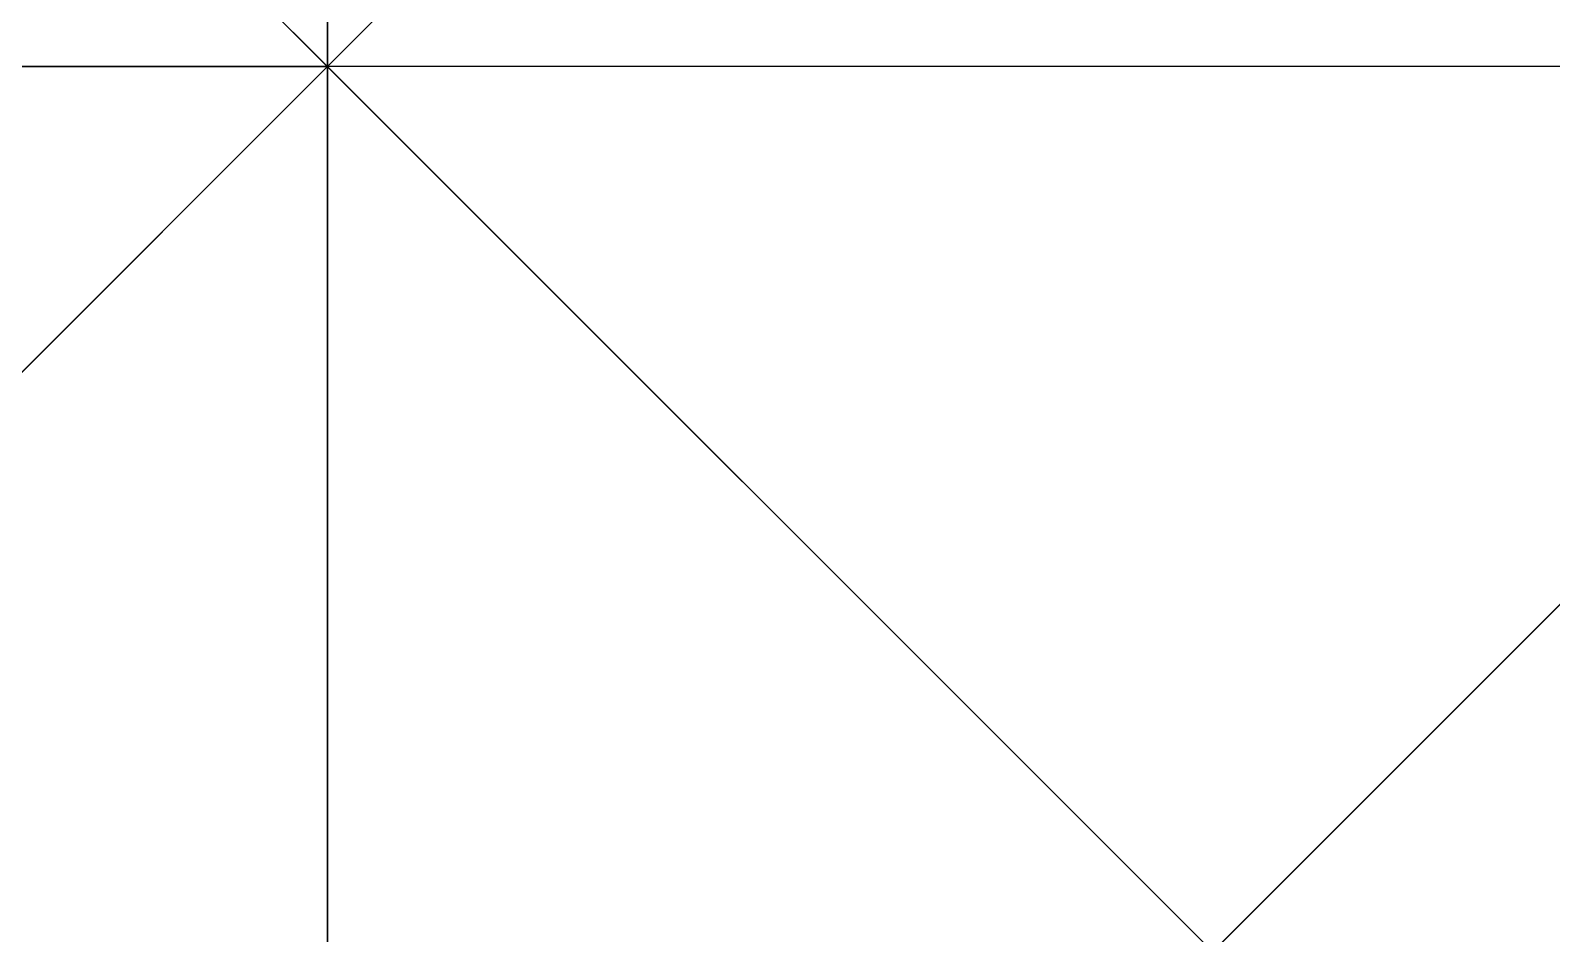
# Model space of a CAD drawing. Header units: metres. Extents: x 0 to 810, y 0 to 745.
# Drawn here: x 1.832 to 2.691, y 0.51 to 1.02 of the extents above; entities that cross this region are included whole.
import ezdxf

# ---------------------------------------------------------------- set-up
doc = ezdxf.new("R2010")
doc.units = ezdxf.units.M
doc.layers.add('forest', color=7, linetype='Continuous')
doc.layers.add('forestfragmentation', color=7, linetype='Continuous')

msp = doc.modelspace()

# ---------------------------------------------------------------- linework, layer by layer
at = {"layer": 'forest', "color": 164}
msp.add_lwpolyline([(0, 0), (2, 0), (4, 2), (4, 3), (3, 4), (2, 4), (2, 5), (1, 6), (0, 5), (0, 13), (1, 13), (2, 14), (1, 15), (1, 17), (0, 18), (0, 24), (2, 26), (1, 27), (0, 27), (0, 63), (63, 63)], dxfattribs=at)
msp.add_lwpolyline([(0, 0), (2, 0), (4, 2), (4, 3), (3, 4), (2, 4), (2, 5), (1, 6), (0, 5), (0, 13), (1, 13), (2, 14), (1, 15), (1, 17), (0, 18), (0, 24), (2, 26), (1, 27), (0, 27), (0, 63), (63, 63)], dxfattribs=at)
msp.add_lwpolyline([(0, 0), (2, 0), (4, 2), (4, 3), (3, 4), (2, 4), (2, 5), (1, 6), (0, 5), (0, 13), (1, 13), (2, 14), (1, 15), (1, 17), (0, 18), (0, 24), (2, 26), (1, 27), (0, 27), (0, 63), (63, 63)], dxfattribs=at)
msp.add_lwpolyline([(0, 0), (2, 0), (4, 2), (4, 3), (3, 4), (2, 4), (2, 5), (1, 6), (0, 5), (0, 13), (1, 13), (2, 14), (1, 15), (1, 17), (0, 18), (0, 24), (2, 26), (1, 27), (0, 27), (0, 63), (63, 63)], dxfattribs=at)
at = {"layer": 'forest', "color": 49}
msp.add_lwpolyline([(3, 0), (2, 1), (0, 1), (0, 63), (16, 63), (16, 61), (15, 61), (14, 60), (14, 58), (15, 57), (16, 57), (18, 59), (18, 60), (19, 61), (19, 63), (63, 63)], dxfattribs=at)
msp.add_lwpolyline([(3, 0), (2, 1), (0, 1), (0, 63), (16, 63), (16, 61), (15, 61), (14, 60), (14, 58), (15, 57), (16, 57), (18, 59), (18, 60), (19, 61), (19, 63), (63, 63)], dxfattribs=at)
msp.add_lwpolyline([(3, 0), (2, 1), (0, 1), (0, 63), (16, 63), (16, 61), (15, 61), (14, 60), (14, 58), (15, 57), (16, 57), (18, 59), (18, 60), (19, 61), (19, 63), (63, 63)], dxfattribs=at)
msp.add_lwpolyline([(3, 0), (2, 1), (0, 1), (0, 63), (16, 63), (16, 61), (15, 61), (14, 60), (14, 58), (15, 57), (16, 57), (18, 59), (18, 60), (19, 61), (19, 63), (63, 63)], dxfattribs=at)
at = {"layer": 'forest', "color": 178}
for points in [[(2, 0), (2, 4), (1, 5), (0, 5), (0, 63), (63, 63), (63, 0), (2, 0)], [(2, 0), (2, 4), (1, 5), (0, 5), (0, 63), (63, 63), (63, 0), (2, 0)], [(2, 0), (2, 4), (1, 5), (0, 5), (0, 63), (63, 63), (63, 0), (2, 0)], [(2, 0), (2, 4), (1, 5), (0, 5), (0, 63), (63, 63), (63, 0), (2, 0)], [(63, 0), (23, 0), (23, 1), (22, 2), (20, 2), (19, 1), (18, 1), (17, 0), (16, 0), (15, 1), (15, 3), (14, 4), (13, 4), (12, 5), (11, 5), (8, 2), (6, 2), (5, 3), (4, 2), (3, 2), (2, 1), (2, 0), (0, 0)], [(63, 0), (23, 0), (23, 1), (22, 2), (20, 2), (19, 1), (18, 1), (17, 0), (16, 0), (15, 1), (15, 3), (14, 4), (13, 4), (12, 5), (11, 5), (8, 2), (6, 2), (5, 3), (4, 2), (3, 2), (2, 1), (2, 0), (0, 0)], [(63, 0), (23, 0), (23, 1), (22, 2), (20, 2), (19, 1), (18, 1), (17, 0), (16, 0), (15, 1), (15, 3), (14, 4), (13, 4), (12, 5), (11, 5), (8, 2), (6, 2), (5, 3), (4, 2), (3, 2), (2, 1), (2, 0), (0, 0)], [(63, 0), (23, 0), (23, 1), (22, 2), (20, 2), (19, 1), (18, 1), (17, 0), (16, 0), (15, 1), (15, 3), (14, 4), (13, 4), (12, 5), (11, 5), (8, 2), (6, 2), (5, 3), (4, 2), (3, 2), (2, 1), (2, 0), (0, 0)]]:
    msp.add_lwpolyline(points, dxfattribs=at)
at = {"layer": 'forest', "color": 176}
msp.add_lwpolyline([(0, 0), (0, 1), (1, 0), (2, 0), (5, 3), (4, 4), (2, 4), (2, 5), (3, 6), (3, 9), (2, 10), (1, 9), (0, 9), (0, 55), (4, 59), (4, 62), (3, 63), (62, 63)], dxfattribs=at)
msp.add_lwpolyline([(0, 0), (0, 1), (1, 0), (2, 0), (5, 3), (4, 4), (2, 4), (2, 5), (3, 6), (3, 9), (2, 10), (1, 9), (0, 9), (0, 55), (4, 59), (4, 62), (3, 63), (62, 63)], dxfattribs=at)
msp.add_lwpolyline([(0, 0), (0, 1), (1, 0), (2, 0), (5, 3), (4, 4), (2, 4), (2, 5), (3, 6), (3, 9), (2, 10), (1, 9), (0, 9), (0, 55), (4, 59), (4, 62), (3, 63), (62, 63)], dxfattribs=at)
msp.add_lwpolyline([(0, 0), (0, 1), (1, 0), (2, 0), (5, 3), (4, 4), (2, 4), (2, 5), (3, 6), (3, 9), (2, 10), (1, 9), (0, 9), (0, 55), (4, 59), (4, 62), (3, 63), (62, 63)], dxfattribs=at)
at = {"layer": 'forest', "color": 149}
for points in [[(0, 1), (0, 29), (1, 30), (0, 31), (0, 63), (63, 63), (63, 13), (62, 14), (61, 14), (60, 13), (60, 12), (63, 9), (63, 1), (0, 1)], [(0, 1), (0, 29), (1, 30), (0, 31), (0, 63), (63, 63), (63, 13), (62, 14), (61, 14), (60, 13), (60, 12), (63, 9), (63, 1), (0, 1)], [(0, 1), (0, 29), (1, 30), (0, 31), (0, 63), (63, 63), (63, 13), (62, 14), (61, 14), (60, 13), (60, 12), (63, 9), (63, 1), (0, 1)], [(0, 1), (0, 29), (1, 30), (0, 31), (0, 63), (63, 63), (63, 13), (62, 14), (61, 14), (60, 13), (60, 12), (63, 9), (63, 1), (0, 1)], [(2, 0), (5, 3), (5, 5), (6, 6), (6, 7), (7, 8), (7, 9), (8, 10), (8, 11), (10, 13), (10, 14), (13, 17), (13, 18)], [(2, 0), (5, 3), (5, 5), (6, 6), (6, 7), (7, 8), (7, 9), (8, 10), (8, 11), (10, 13), (10, 14), (13, 17), (13, 18)], [(2, 0), (5, 3), (5, 5), (6, 6), (6, 7), (7, 8), (7, 9), (8, 10), (8, 11), (10, 13), (10, 14), (13, 17), (13, 18)], [(2, 0), (5, 3), (5, 5), (6, 6), (6, 7), (7, 8), (7, 9), (8, 10), (8, 11), (10, 13), (10, 14), (13, 17), (13, 18)], [(34, 0), (8, 0), (8, 1), (7, 2), (6, 1), (6, 0), (3, 0), (2, 1), (1, 0)], [(34, 0), (8, 0), (8, 1), (7, 2), (6, 1), (6, 0), (3, 0), (2, 1), (1, 0)], [(34, 0), (8, 0), (8, 1), (7, 2), (6, 1), (6, 0), (3, 0), (2, 1), (1, 0)], [(34, 0), (8, 0), (8, 1), (7, 2), (6, 1), (6, 0), (3, 0), (2, 1), (1, 0)]]:
    msp.add_lwpolyline(points, dxfattribs=at)
at = {"layer": 'forest', "color": 155}
msp.add_lwpolyline([(0, 0), (1, 0), (2, 1), (1, 2), (0, 2), (0, 34), (2, 34), (4, 36), (4, 40)], dxfattribs=at)
msp.add_lwpolyline([(0, 0), (1, 0), (2, 1), (1, 2), (0, 2), (0, 34), (2, 34), (4, 36), (4, 40)], dxfattribs=at)
msp.add_lwpolyline([(0, 0), (1, 0), (2, 1), (1, 2), (0, 2), (0, 34), (2, 34), (4, 36), (4, 40)], dxfattribs=at)
msp.add_lwpolyline([(0, 0), (1, 0), (2, 1), (1, 2), (0, 2), (0, 34), (2, 34), (4, 36), (4, 40)], dxfattribs=at)
at = {"layer": 'forest', "color": 68}
msp.add_lwpolyline([(11, 37), (12, 36), (12, 35), (13, 34), (13, 33), (14, 32), (14, 27), (13, 26), (13, 19), (14, 18), (14, 1), (11, 1), (11, 3), (10, 4), (9, 4), (8, 3), (8, 2), (7, 1), (0, 1)], dxfattribs=at)
msp.add_lwpolyline([(11, 37), (12, 36), (12, 35), (13, 34), (13, 33), (14, 32), (14, 27), (13, 26), (13, 19), (14, 18), (14, 1), (11, 1), (11, 3), (10, 4), (9, 4), (8, 3), (8, 2), (7, 1), (0, 1)], dxfattribs=at)
msp.add_lwpolyline([(11, 37), (12, 36), (12, 35), (13, 34), (13, 33), (14, 32), (14, 27), (13, 26), (13, 19), (14, 18), (14, 1), (11, 1), (11, 3), (10, 4), (9, 4), (8, 3), (8, 2), (7, 1), (0, 1)], dxfattribs=at)
msp.add_lwpolyline([(11, 37), (12, 36), (12, 35), (13, 34), (13, 33), (14, 32), (14, 27), (13, 26), (13, 19), (14, 18), (14, 1), (11, 1), (11, 3), (10, 4), (9, 4), (8, 3), (8, 2), (7, 1), (0, 1)], dxfattribs=at)
at = {"layer": 'forest', "color": 113}
msp.add_lwpolyline([(2, 0), (2, 4), (4, 6), (4, 7), (5, 8), (5, 9), (9, 9), (10, 8), (11, 9), (12, 9), (15, 12), (15, 13), (16, 14), (18, 14), (19, 15), (19, 17), (20, 17), (21, 18), (21, 19), (22, 20), (22, 21), (23, 22), (23, 23), (26, 26)], dxfattribs=at)
msp.add_lwpolyline([(2, 0), (2, 4), (4, 6), (4, 7), (5, 8), (5, 9), (9, 9), (10, 8), (11, 9), (12, 9), (15, 12), (15, 13), (16, 14), (18, 14), (19, 15), (19, 17), (20, 17), (21, 18), (21, 19), (22, 20), (22, 21), (23, 22), (23, 23), (26, 26)], dxfattribs=at)
msp.add_lwpolyline([(2, 0), (2, 4), (4, 6), (4, 7), (5, 8), (5, 9), (9, 9), (10, 8), (11, 9), (12, 9), (15, 12), (15, 13), (16, 14), (18, 14), (19, 15), (19, 17), (20, 17), (21, 18), (21, 19), (22, 20), (22, 21), (23, 22), (23, 23), (26, 26)], dxfattribs=at)
msp.add_lwpolyline([(2, 0), (2, 4), (4, 6), (4, 7), (5, 8), (5, 9), (9, 9), (10, 8), (11, 9), (12, 9), (15, 12), (15, 13), (16, 14), (18, 14), (19, 15), (19, 17), (20, 17), (21, 18), (21, 19), (22, 20), (22, 21), (23, 22), (23, 23), (26, 26)], dxfattribs=at)
at = {"layer": 'forest', "color": 130}
msp.add_lwpolyline([(2, 0), (2, 2), (3, 3), (3, 5), (4, 6), (4, 9), (5, 10), (6, 10), (10, 14), (10, 16), (16, 22)], dxfattribs=at)
msp.add_lwpolyline([(2, 0), (2, 2), (3, 3), (3, 5), (4, 6), (4, 9), (5, 10), (6, 10), (10, 14), (10, 16), (16, 22)], dxfattribs=at)
msp.add_lwpolyline([(2, 0), (2, 2), (3, 3), (3, 5), (4, 6), (4, 9), (5, 10), (6, 10), (10, 14), (10, 16), (16, 22)], dxfattribs=at)
msp.add_lwpolyline([(2, 0), (2, 2), (3, 3), (3, 5), (4, 6), (4, 9), (5, 10), (6, 10), (10, 14), (10, 16), (16, 22)], dxfattribs=at)
at = {"layer": 'forest', "color": 97}
msp.add_lwpolyline([(3, 0), (0, 3), (0, 6), (1, 6), (2, 7), (4, 7), (5, 8), (8, 8), (9, 9), (9, 10), (10, 11), (10, 12), (13, 15), (14, 15), (16, 17), (17, 17), (18, 18), (19, 18), (21, 20), (23, 20), (24, 21)], dxfattribs=at)
msp.add_lwpolyline([(3, 0), (0, 3), (0, 6), (1, 6), (2, 7), (4, 7), (5, 8), (8, 8), (9, 9), (9, 10), (10, 11), (10, 12), (13, 15), (14, 15), (16, 17), (17, 17), (18, 18), (19, 18), (21, 20), (23, 20), (24, 21)], dxfattribs=at)
msp.add_lwpolyline([(3, 0), (0, 3), (0, 6), (1, 6), (2, 7), (4, 7), (5, 8), (8, 8), (9, 9), (9, 10), (10, 11), (10, 12), (13, 15), (14, 15), (16, 17), (17, 17), (18, 18), (19, 18), (21, 20), (23, 20), (24, 21)], dxfattribs=at)
msp.add_lwpolyline([(3, 0), (0, 3), (0, 6), (1, 6), (2, 7), (4, 7), (5, 8), (8, 8), (9, 9), (9, 10), (10, 11), (10, 12), (13, 15), (14, 15), (16, 17), (17, 17), (18, 18), (19, 18), (21, 20), (23, 20), (24, 21)], dxfattribs=at)
at = {"layer": 'forest', "color": 55}
msp.add_lwpolyline([(8, 19), (8, 15), (9, 14), (9, 10), (10, 9), (12, 9), (12, 5), (11, 4), (11, 1), (10, 0), (5, 0), (3, 2), (2, 1), (2, 0), (0, 0)], dxfattribs=at)
msp.add_lwpolyline([(8, 19), (8, 15), (9, 14), (9, 10), (10, 9), (12, 9), (12, 5), (11, 4), (11, 1), (10, 0), (5, 0), (3, 2), (2, 1), (2, 0), (0, 0)], dxfattribs=at)
msp.add_lwpolyline([(8, 19), (8, 15), (9, 14), (9, 10), (10, 9), (12, 9), (12, 5), (11, 4), (11, 1), (10, 0), (5, 0), (3, 2), (2, 1), (2, 0), (0, 0)], dxfattribs=at)
msp.add_lwpolyline([(8, 19), (8, 15), (9, 14), (9, 10), (10, 9), (12, 9), (12, 5), (11, 4), (11, 1), (10, 0), (5, 0), (3, 2), (2, 1), (2, 0), (0, 0)], dxfattribs=at)
at = {"layer": 'forest', "color": 162}
msp.add_lwpolyline([(11, 18), (11, 12), (10, 11), (10, 8), (9, 7), (7, 7), (6, 8), (5, 8), (3, 6), (2, 6), (0, 4), (1, 3), (1, 2), (2, 1), (2, 0), (0, 0)], dxfattribs=at)
msp.add_lwpolyline([(11, 18), (11, 12), (10, 11), (10, 8), (9, 7), (7, 7), (6, 8), (5, 8), (3, 6), (2, 6), (0, 4), (1, 3), (1, 2), (2, 1), (2, 0), (0, 0)], dxfattribs=at)
msp.add_lwpolyline([(11, 18), (11, 12), (10, 11), (10, 8), (9, 7), (7, 7), (6, 8), (5, 8), (3, 6), (2, 6), (0, 4), (1, 3), (1, 2), (2, 1), (2, 0), (0, 0)], dxfattribs=at)
msp.add_lwpolyline([(11, 18), (11, 12), (10, 11), (10, 8), (9, 7), (7, 7), (6, 8), (5, 8), (3, 6), (2, 6), (0, 4), (1, 3), (1, 2), (2, 1), (2, 0), (0, 0)], dxfattribs=at)
at = {"layer": 'forest', "color": 140}
msp.add_lwpolyline([(0, 1), (0, 16), (4, 12), (5, 12), (6, 11), (7, 11), (7, 7), (6, 6), (6, 4), (3, 4), (2, 3), (2, 1), (0, 1)], dxfattribs=at)
msp.add_lwpolyline([(0, 1), (0, 16), (4, 12), (5, 12), (6, 11), (7, 11), (7, 7), (6, 6), (6, 4), (3, 4), (2, 3), (2, 1), (0, 1)], dxfattribs=at)
msp.add_lwpolyline([(0, 1), (0, 16), (4, 12), (5, 12), (6, 11), (7, 11), (7, 7), (6, 6), (6, 4), (3, 4), (2, 3), (2, 1), (0, 1)], dxfattribs=at)
msp.add_lwpolyline([(0, 1), (0, 16), (4, 12), (5, 12), (6, 11), (7, 11), (7, 7), (6, 6), (6, 4), (3, 4), (2, 3), (2, 1), (0, 1)], dxfattribs=at)
at = {"layer": 'forest', "color": 111}
msp.add_lwpolyline([(24, 11), (21, 11), (19, 13), (18, 13), (17, 12), (17, 11), (16, 11), (15, 12), (14, 12), (13, 11), (12, 11), (9, 8), (8, 8), (7, 7), (4, 7), (1, 4), (3, 2), (3, 1), (2, 0), (0, 0)], dxfattribs=at)
msp.add_lwpolyline([(24, 11), (21, 11), (19, 13), (18, 13), (17, 12), (17, 11), (16, 11), (15, 12), (14, 12), (13, 11), (12, 11), (9, 8), (8, 8), (7, 7), (4, 7), (1, 4), (3, 2), (3, 1), (2, 0), (0, 0)], dxfattribs=at)
msp.add_lwpolyline([(24, 11), (21, 11), (19, 13), (18, 13), (17, 12), (17, 11), (16, 11), (15, 12), (14, 12), (13, 11), (12, 11), (9, 8), (8, 8), (7, 7), (4, 7), (1, 4), (3, 2), (3, 1), (2, 0), (0, 0)], dxfattribs=at)
msp.add_lwpolyline([(24, 11), (21, 11), (19, 13), (18, 13), (17, 12), (17, 11), (16, 11), (15, 12), (14, 12), (13, 11), (12, 11), (9, 8), (8, 8), (7, 7), (4, 7), (1, 4), (3, 2), (3, 1), (2, 0), (0, 0)], dxfattribs=at)
at = {"layer": 'forest', "color": 127}
msp.add_lwpolyline([(0, 1), (0, 5), (1, 5), (6, 10), (8, 10), (8, 8), (6, 6), (6, 5), (5, 4), (5, 3), (4, 2), (4, 1), (0, 1)], dxfattribs=at)
msp.add_lwpolyline([(0, 1), (0, 5), (1, 5), (6, 10), (8, 10), (8, 8), (6, 6), (6, 5), (5, 4), (5, 3), (4, 2), (4, 1), (0, 1)], dxfattribs=at)
msp.add_lwpolyline([(0, 1), (0, 5), (1, 5), (6, 10), (8, 10), (8, 8), (6, 6), (6, 5), (5, 4), (5, 3), (4, 2), (4, 1), (0, 1)], dxfattribs=at)
msp.add_lwpolyline([(0, 1), (0, 5), (1, 5), (6, 10), (8, 10), (8, 8), (6, 6), (6, 5), (5, 4), (5, 3), (4, 2), (4, 1), (0, 1)], dxfattribs=at)
at = {"layer": 'forest', "color": 91}
msp.add_lwpolyline([(1, 0), (1, 1), (2, 1), (4, 3), (4, 4), (5, 5), (8, 5), (8, 1), (7, 0), (1, 0)], dxfattribs=at)
msp.add_lwpolyline([(1, 0), (1, 1), (2, 1), (4, 3), (4, 4), (5, 5), (8, 5), (8, 1), (7, 0), (1, 0)], dxfattribs=at)
msp.add_lwpolyline([(1, 0), (1, 1), (2, 1), (4, 3), (4, 4), (5, 5), (8, 5), (8, 1), (7, 0), (1, 0)], dxfattribs=at)
msp.add_lwpolyline([(1, 0), (1, 1), (2, 1), (4, 3), (4, 4), (5, 5), (8, 5), (8, 1), (7, 0), (1, 0)], dxfattribs=at)
at = {"layer": 'forest', "color": 152}
msp.add_lwpolyline([(24, 3), (23, 2), (23, 1), (0, 1)], dxfattribs=at)
msp.add_lwpolyline([(24, 3), (23, 2), (23, 1), (0, 1)], dxfattribs=at)
msp.add_lwpolyline([(24, 3), (23, 2), (23, 1), (0, 1)], dxfattribs=at)
msp.add_lwpolyline([(24, 3), (23, 2), (23, 1), (0, 1)], dxfattribs=at)
at = {"layer": 'forest', "color": 180}
msp.add_lwpolyline([(24, 2), (22, 2), (21, 1), (0, 1)], dxfattribs=at)
msp.add_lwpolyline([(24, 2), (22, 2), (21, 1), (0, 1)], dxfattribs=at)
msp.add_lwpolyline([(24, 2), (22, 2), (21, 1), (0, 1)], dxfattribs=at)
msp.add_lwpolyline([(24, 2), (22, 2), (21, 1), (0, 1)], dxfattribs=at)
at = {"layer": 'forest', "color": 182}
msp.add_lwpolyline([(63, 0), (4, 0), (4, 1), (3, 2), (1, 0), (0, 0)], dxfattribs=at)
msp.add_lwpolyline([(63, 0), (4, 0), (4, 1), (3, 2), (1, 0), (0, 0)], dxfattribs=at)
msp.add_lwpolyline([(63, 0), (4, 0), (4, 1), (3, 2), (1, 0), (0, 0)], dxfattribs=at)
msp.add_lwpolyline([(63, 0), (4, 0), (4, 1), (3, 2), (1, 0), (0, 0)], dxfattribs=at)
at = {"layer": 'forestfragmentation', "color": 98}
msp.add_lwpolyline([(0, 0), (0, 3), (3, 6), (4, 6), (5, 5), (5, 4), (4, 3), (4, 2), (2, 0), (0, 0)], dxfattribs=at)
msp.add_lwpolyline([(0, 0), (0, 3), (3, 6), (4, 6), (5, 5), (5, 4), (4, 3), (4, 2), (2, 0), (0, 0)], dxfattribs=at)
msp.add_lwpolyline([(0, 0), (0, 3), (3, 6), (4, 6), (5, 5), (5, 4), (4, 3), (4, 2), (2, 0), (0, 0)], dxfattribs=at)
msp.add_lwpolyline([(0, 0), (0, 3), (3, 6), (4, 6), (5, 5), (5, 4), (4, 3), (4, 2), (2, 0), (0, 0)], dxfattribs=at)

doc.saveas('drawing.dxf')
